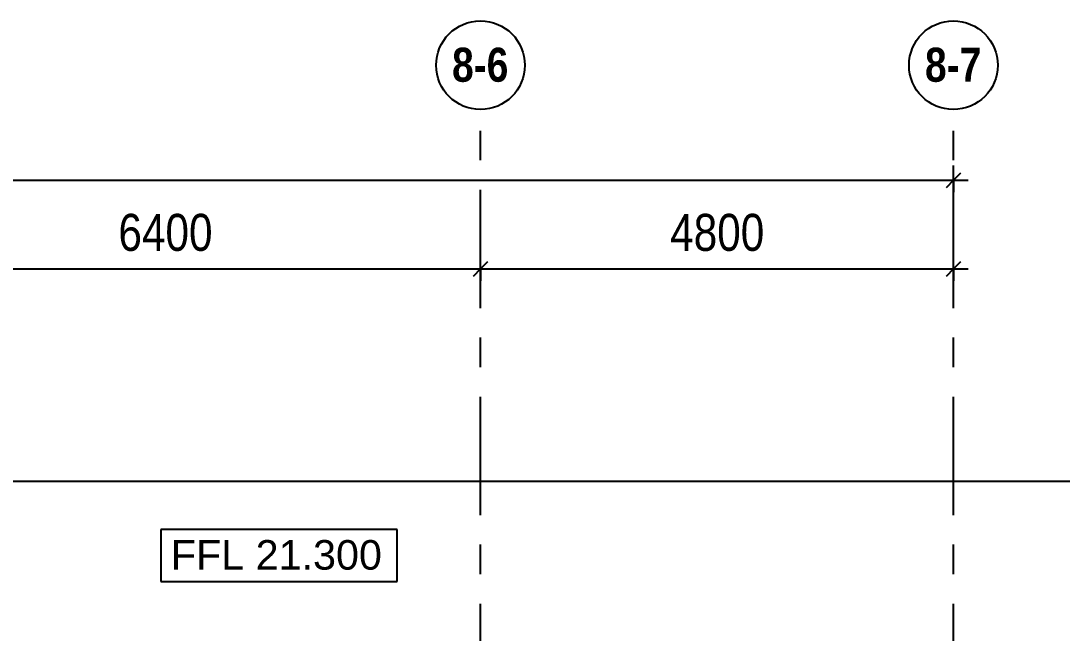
# Model space of a CAD drawing. Header units: millimetres. Extents: x -92759 to 184353, y -15225 to 86714.
# Drawn here: x -44998 to -34429, y 80501 to 86714 of the extents above; entities that cross this region are included whole.
import ezdxf

# ---------------------------------------------------------------- set-up
doc = ezdxf.new("R2010")
doc.units = ezdxf.units.MM
doc.linetypes.add('IDA - Grid Line', pattern=[2100, 1200, -300, 300, -300])
for name, color, linetype in [('0-1', 9, 'Continuous'), ('A-_ANOT----_D', 8, 'Continuous'), ('A-_ANOT----_D-150', 8, 'Continuous'), ('A-_FLOR----_E', 8, 'Continuous'), ('S-_ANOTGRID_E', 8, 'Continuous')]:
    doc.layers.add(name, color=color, linetype=linetype)
doc.layers.add('S-_ANOTGRID_E-1', color=9, linetype='IDA - Grid Line', true_color=0x808080)
doc.styles.add('Arial Narrow', font='ARIALN.TTF')
doc.styles.add('Arial Narrow_B', font='ARIALNB.TTF', dxfattribs={"height": 345})
doc.styles.add('Arial_2', font='arial.ttf', dxfattribs={"height": 300})
doc.dimstyles.new('IDA_-_Arial_-_2_5mm_-_Black_-_Diagonal', dxfattribs={"dimscale": 304.8, "dimtxt": 383.786615, "dimasz": 0.492126, "dimexe": 0.492126, "dimexo": 0.738189, "dimgap": 0.246063, "dimtad": 1, "dimdec": 0, "dimzin": 0, "dimdsep": 46, "dimtxsty": 'Arial Narrow', "dimblk1": 'OBLIQUE', "dimblk2": 'OBLIQUE', "dimsah": 1, "dimcen": 0.09, "dimdle": 0.492126, "dimazin": 0, "dimtfac": 1, "dimtdec": 4, "dimtix": 1, "dimtmove": 0, "dimatfit": 3, "dimfxl": 1, "dimtvp": 1, "dimtolj": 1, "dimtzin": 0, "dimarcsym": 2})
doc.dimstyles.new('IDA_-_Arial_-_2_5mm_-_Black_-_Diagonal_1', dxfattribs={"dimscale": 304.8, "dimtxt": 383.786615, "dimasz": 0.492126, "dimexe": 0.492126, "dimexo": 0.738189, "dimgap": 0.246063, "dimtad": 1, "dimdec": 0, "dimzin": 0, "dimdsep": 46, "dimtxsty": 'Arial Narrow', "dimblk1": 'OBLIQUE', "dimblk2": 'OBLIQUE', "dimsah": 1, "dimcen": 0.09, "dimdle": 0.492126, "dimazin": 0, "dimtfac": 1, "dimtdec": 4, "dimtix": 1, "dimtmove": 2, "dimatfit": 3, "dimfxl": 1, "dimtvp": 1, "dimtolj": 1, "dimtzin": 0, "dimarcsym": 2})

# ---------------------------------------------------------------- blocks, each defined once
blk = doc.blocks.new('Grid - 3_0mm Dia-7015051-BLK8_RHH_1ST STOREY PLAN')
at = {"layer": 'S-_ANOTGRID_E'}
blk.add_circle((0, 0), 3, dxfattribs=at)
blk = doc.blocks.new('DIMBLOCK5-BLK8_RHH_1ST STOREY PLAN')
at = {"layer": 'A-_ANOT----_D-150', "transparency": 16777216}
for p, q in [((8071, 10998), (8071, 11267)), ((14471, 10998), (14471, 11267)), ((8071, 11117), (7996, 11042)), ((8071, 11117), (8146, 11192)), ((8071, 11117), (14471, 11117)), ((8071, 11117), (8071, 10998)), ((14471, 11117), (14396, 11042)), ((14471, 11117), (14546, 11192)), ((14471, 11117), (14471, 10998))]:
    blk.add_line(p, q, dxfattribs=at)
at = {"layer": 'A-_ANOT----_D-150', "color": 0, "transparency": 16777216, "insert": (10796, 11676), "char_height": 375, "width": 1140.39, "attachment_point": 1, "line_spacing_factor": 0.974696, "style": 'Arial Narrow'}
blk.add_mtext('6400', dxfattribs=at)
blk = doc.blocks.new('_Oblique')
at = {"color": 0, "linetype": 'ByBlock', "lineweight": -2}
blk.add_line((-0.5, -0.5), (0.5, 0.5), dxfattribs=at)
blk = doc.blocks.new('DIMBLOCK6-BLK8_RHH_1ST STOREY PLAN')
at = {"layer": 'A-_ANOT----_D-150', "transparency": 16777216}
for p, q in [((14471, 10998), (14471, 11267)), ((19271, 10998), (19271, 11267)), ((14471, 11117), (14396, 11042)), ((14471, 11117), (14546, 11192)), ((14471, 11117), (19421, 11117)), ((14471, 11117), (14471, 10998)), ((19271, 11117), (19196, 11042)), ((19271, 11117), (19346, 11192)), ((19271, 11117), (19271, 10998))]:
    blk.add_line(p, q, dxfattribs=at)
at = {"layer": 'A-_ANOT----_D-150', "color": 0, "transparency": 16777216, "insert": (16396, 11676), "char_height": 375, "width": 1140.39, "attachment_point": 1, "line_spacing_factor": 0.974696, "style": 'Arial Narrow'}
blk.add_mtext('4800', dxfattribs=at)
blk = doc.blocks.new('DIMBLOCK14-BLK8_RHH_1ST STOREY PLAN')
at = {"layer": 'A-_ANOT----_D-150', "transparency": 16777216}
for p, q in [((-18729, 11898), (-18729, 12167)), ((19271, 11898), (19271, 12167)), ((-18729, 12017), (-18654, 12092)), ((19271, 12017), (19346, 12092)), ((-18879, 12017), (19421, 12017)), ((-18729, 12017), (-18804, 11942)), ((-18729, 12017), (-18729, 11898)), ((19271, 12017), (19196, 11942)), ((19271, 12017), (19271, 11898))]:
    blk.add_line(p, q, dxfattribs=at)
at = {"layer": 'A-_ANOT----_D-150', "color": 0, "transparency": 16777216, "insert": (-2651, 12576), "char_height": 375, "width": 1425.49, "attachment_point": 1, "line_spacing_factor": 0.974696, "style": 'Arial Narrow'}
blk.add_mtext('38000', dxfattribs=at)
blk = doc.blocks.new('Spot Elevations - 16L x 3_5H - SFL-7417601-BLK8_RHH_1ST STOREY PLAN')
at = {"layer": 'A-_ANOT----_D'}
for p, q in [((16, 3.5), (0, 3.5)), ((0, 3.5), (0, 0)), ((16, 0), (16, 3.5)), ((0, 0), (16, 0))]:
    blk.add_line(p, q, dxfattribs=at)
blk = doc.blocks.new('A$Cb2bf8f38')
at = {"layer": 'A-_FLOR----_E'}
blk.add_line((15877.7, 49500), (-49825.7, 49500), dxfattribs=at)
at = {"layer": 'S-_ANOTGRID_E-1'}
for p, q in [((2600, -20141.4), (2600, 53272.8)), ((7400, -20141.4), (7400, 53272.8))]:
    blk.add_line(p, q, dxfattribs=at)
at = {"layer": 'A-_ANOT----_D', "xscale": 149.9999999999999, "yscale": 149.9999999999999, "zscale": 149.9999999999999}
blk.add_blockref('Spot Elevations - 16L x 3_5H - SFL-7417601-BLK8_RHH_1ST STOREY PLAN', (-645.2, 48486.1), dxfattribs=at)
at = {"layer": 'S-_ANOTGRID_E', "xscale": 149.9999999999999, "yscale": 149.9999999999999, "zscale": 149.9999999999999}
for p in [(2600, 53722.8), (7400, 53722.8)]:
    blk.add_blockref('Grid - 3_0mm Dia-7015051-BLK8_RHH_1ST STOREY PLAN', p, dxfattribs=at)
at = {"layer": 'A-_ANOT----_D', "insert": (-543.4, 48904.7), "char_height": 300, "width": 2563.601, "attachment_point": 1, "line_spacing_factor": 0.941778, "style": 'Arial_2'}
blk.add_mtext('FFL 21.300', dxfattribs=at)
at = {"layer": 'S-_ANOTGRID_E', "char_height": 345, "width": 685.443, "attachment_point": 1, "style": 'Arial Narrow_B'}
for s, insert in [('8-6', (2311.8, 53900.2)), ('8-7', (7111.8, 53900.2))]:
    blk.add_mtext(s, dxfattribs=dict(at, insert=insert))
at = {"layer": 'A-_ANOT----_D'}
dim = blk.add_linear_dim(base=(7400, 52555.1), p1=(-30600, 52661.1), p2=(7400, 52661.1), dimstyle='IDA_-_Arial_-_2_5mm_-_Black_-_Diagonal_1', override={"dimpost": '<>', "dimfxl": 37999.999993}, dxfattribs=at)
dim.commit()
dim.dimension.update_dxf_attribs({"geometry": 'DIMBLOCK14-BLK8_RHH_1ST STOREY PLAN', "text_midpoint": (-13808.9, 52864.7), "dimtype": 128, "insert": (-11871, 40538.3)})
for base, p1, p2, override, picture, middle in [((2600, 51655.1), (-3800, 51761.1), (2600, 51761.1), {"dimpost": '<>', "dimfxl": 6399.999993}, 'DIMBLOCK5-BLK8_RHH_1ST STOREY PLAN', (-600, 51921.5)), ((7400, 51655.1), (2600, 51761.1), (7400, 51761.1), {"dimpost": '<>', "dimfxl": 4800}, 'DIMBLOCK6-BLK8_RHH_1ST STOREY PLAN', (5000, 51921.5))]:
    dim = blk.add_linear_dim(base=base, p1=p1, p2=p2, dimstyle='IDA_-_Arial_-_2_5mm_-_Black_-_Diagonal', override=override, dxfattribs=at)
    dim.commit()
    dim.dimension.update_dxf_attribs({"geometry": picture, "text_midpoint": middle, "insert": (-11871, 40538.3)})

msp = doc.modelspace()

# ---------------------------------------------------------------- block references
at = {"layer": '0-1'}
msp.add_blockref('A$Cb2bf8f38', (-42933, 32541), dxfattribs=at)

doc.saveas('drawing.dxf')
